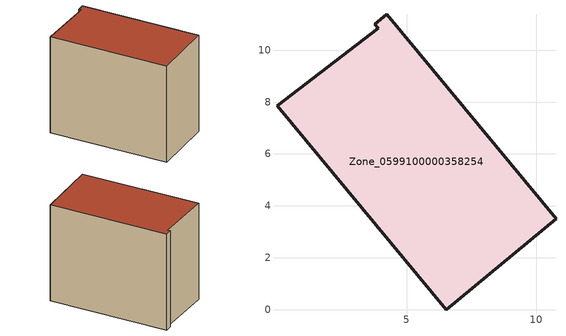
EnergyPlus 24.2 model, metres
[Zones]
Zone_0599100000358254
 floor ground (C_G): 3.91,10.84 3.77,11 4.24,11.38 10.76,3.51 6.53,0 0.01,7.86 z2.2
 wall outside (C_F): 6.53,0 10.76,3.51 4.24,11.38 3.77,11 3.91,10.84 0.01,7.86 6.53,0 z2.2:10.79
 roof outside (C_R): 3.91,10.84 0.01,7.86 6.53,0 10.76,3.51 4.24,11.38 3.77,11 z10.79
[BUILDING]
Pand.0599100000358254: North Axis=0; Terrain=City; Loads Convergence Tolerance Value=0.04; Temperature Convergence Tolerance Value=0.4; Solar Distribution=FullExterior; Maximum Number of Warmup Days=25; Minimum Number of Warmup Days=1
[Site:Location]
Rotterdam.The.Hague.AP_ZH_NLD Design_Conditions: Latitude=51.96; Longitude=4.45; Time Zone=1; Elevation=-4.5
[SITE:GROUNDTEMPERATURE:BUILDINGSURFACE]
18, 18, 18, 18, 18, 18, 18, 18, 18, 18, 18, 18
[MATERIAL] Thermal Absorptance=0.9; Solar Absorptance=0.7; Visible Absorptance=0.7
Name | Roughness | Thickness | Conductivity | Density | Specific Heat
G.TI.1992-2005 | MediumSmooth | 0.15 | 0.06 | 540 | 1210
F.TI.1992-2005 | Rough | 0.3 | 0.12 | 1920 | 840
R.TI.1992-2005 | MediumRough | 0.2 | 0.08 | 1500 | 1000
[CONSTRUCTION]
C_G: G.TI.1992-2005
C_F: F.TI.1992-2005
C_R: R.TI.1992-2005
[ZONE]
Zone_0599100000358254: Type=1; Multiplier=1; Ceiling Height=Autocalculate; Volume=Autocalculate; Floor Area=autocalculate; Part of Total Floor Area=Yes
[ZONEINFILTRATION:DESIGNFLOWRATE]
Infil_Zone_0599100000358254: Zone or ZoneList or Space or SpaceList=Zone_0599100000358254; Schedule=AlwaysOn; Design Flow Rate Calculation Method=Flow/Area; Flow Rate per Floor Area=0.0015; Constant Term Coefficient=1; Temperature Term Coefficient=0; Velocity Term Coefficient=0; Velocity Squared Term Coefficient=0
[HVACTEMPLATE:ZONE:IDEALLOADSAIRSYSTEM]
Zone_0599100000358254: Maximum Heating Supply Air Temperature=50; Minimum Cooling Supply Air Temperature=13; Maximum Heating Supply Air Humidity Ratio=0.0156; Minimum Cooling Supply Air Humidity Ratio=0.0077; Heating Limit=NoLimit; Cooling Limit=NoLimit; Dehumidification Control Type=ConstantSensibleHeatRatio; Cooling Sensible Heat Ratio=0.7; Dehumidification Setpoint=60; Humidification Control Type=None; Humidification Setpoint=30; Outdoor Air Method=None; Outdoor Air Flow Rate per Person=0.00944; Outdoor Air Flow Rate per Zone Floor Area=0; Outdoor Air Flow Rate per Zone=0; Demand Controlled Ventilation Type=None; Outdoor Air Economizer Type=NoEconomizer; Heat Recovery Type=None; Sensible Heat Recovery Effectiveness=0.7; Latent Heat Recovery Effectiveness=0.65
[ZONECONTROL:THERMOSTAT]
ThermostatControl_Zone_0599100000358254: Zone or ZoneList=Zone_0599100000358254; Control Type Schedule=DualSetpointControlType; Control 1=Thermostat_Zone_0599100000358254; Temperature Difference Between Cutout And Setpoint=0
[THERMOSTATSETPOINT:DUALSETPOINT]
Thermostat_Zone_0599100000358254: Heating Setpoint Temperature Schedule=HeatingSetpoint_Zone_0599100000358254; Cooling Setpoint Temperature Schedule=CoolingSetpoint_Zone_0599100000358254
[SCHEDULE:COMPACT]
HeatingSetpoint_Zone_0599100000358254: Through: 12/31, For: AllDays, Until: 24:00, 21
CoolingSetpoint_Zone_0599100000358254: Through: 12/31, For: AllDays, Until: 24:00, 24
DualSetpointControlType: Through: 12/31, For: AllDays, Until: 24:00, 4
AlwaysOn: Through: 12/31, For: AllDays, Until: 24:00, 1
